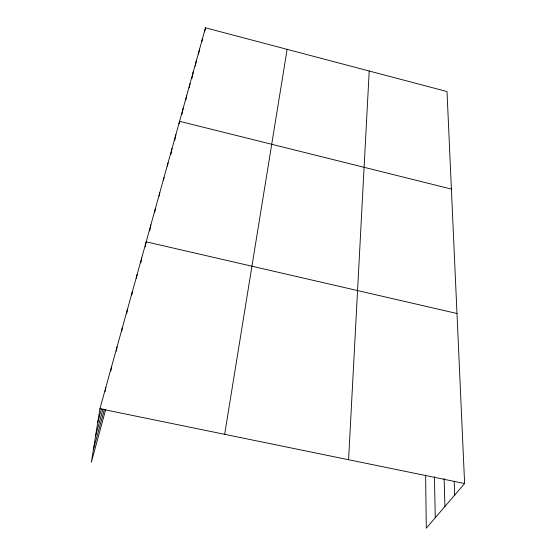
<?xml version="1.0" encoding="UTF-8"?>
<svg xmlns="http://www.w3.org/2000/svg" width="556" height="556" viewBox="0 0 556 556"><rect width="100%" height="100%" fill="white"/><g stroke="black" fill="none" stroke-linecap="round" stroke-linejoin="round"><path stroke-width="0.83" d="M348.584 459.729L369.212 71.015M425.625 475.088L426.285 528.2L464.621 483.525L447.01 91.545L205.477 27.8L99.913 408.75L91.379 462.196L105.703 409.48M224.659 434.326L287.118 49.345M105.16 391.521L105.835 387.372M110.832 371.005L111.541 366.8M116.308 351.232L117.031 346.979M121.764 331.119L122.327 327.873M126.712 313.535L127.428 309.449M131.772 294.958L132.363 291.657M136.373 278.625L137.124 274.476M140.807 262.884L141.724 257.873M145.241 246.85L146.172 241.818L456.983 313.501M149.766 230.775L150.864 224.888M154.596 212.76L155.395 208.542M159.12 196.143L159.767 192.758M163.506 180.047L163.992 177.51M167.425 166.154L168.079 162.762M170.88 154.429L172.033 148.494M174.695 140.619L175.863 134.684M179.067 123.849L179.567 121.305L451.389 189.075M181.979 114.272L183.153 108.35M185.794 100.01L186.635 95.785M189.172 87.82L190.013 83.602M191.938 78.514L193.293 71.78M195.281 66.178L196.47 60.305M198.541 54.182L199.562 49.157M201.877 41.665L202.558 38.329M204.629 31.956L205.477 27.8M95.514 436.293L103.027 408.896M93.366 449.728L104.243 409.883M97.696 422.636L101.512 408.799M99.913 408.75L464.621 483.525M454.203 481.413L454.697 495.09M444.133 478.584L444.911 506.495M434.445 476.728L435.258 517.74"/></g></svg>
